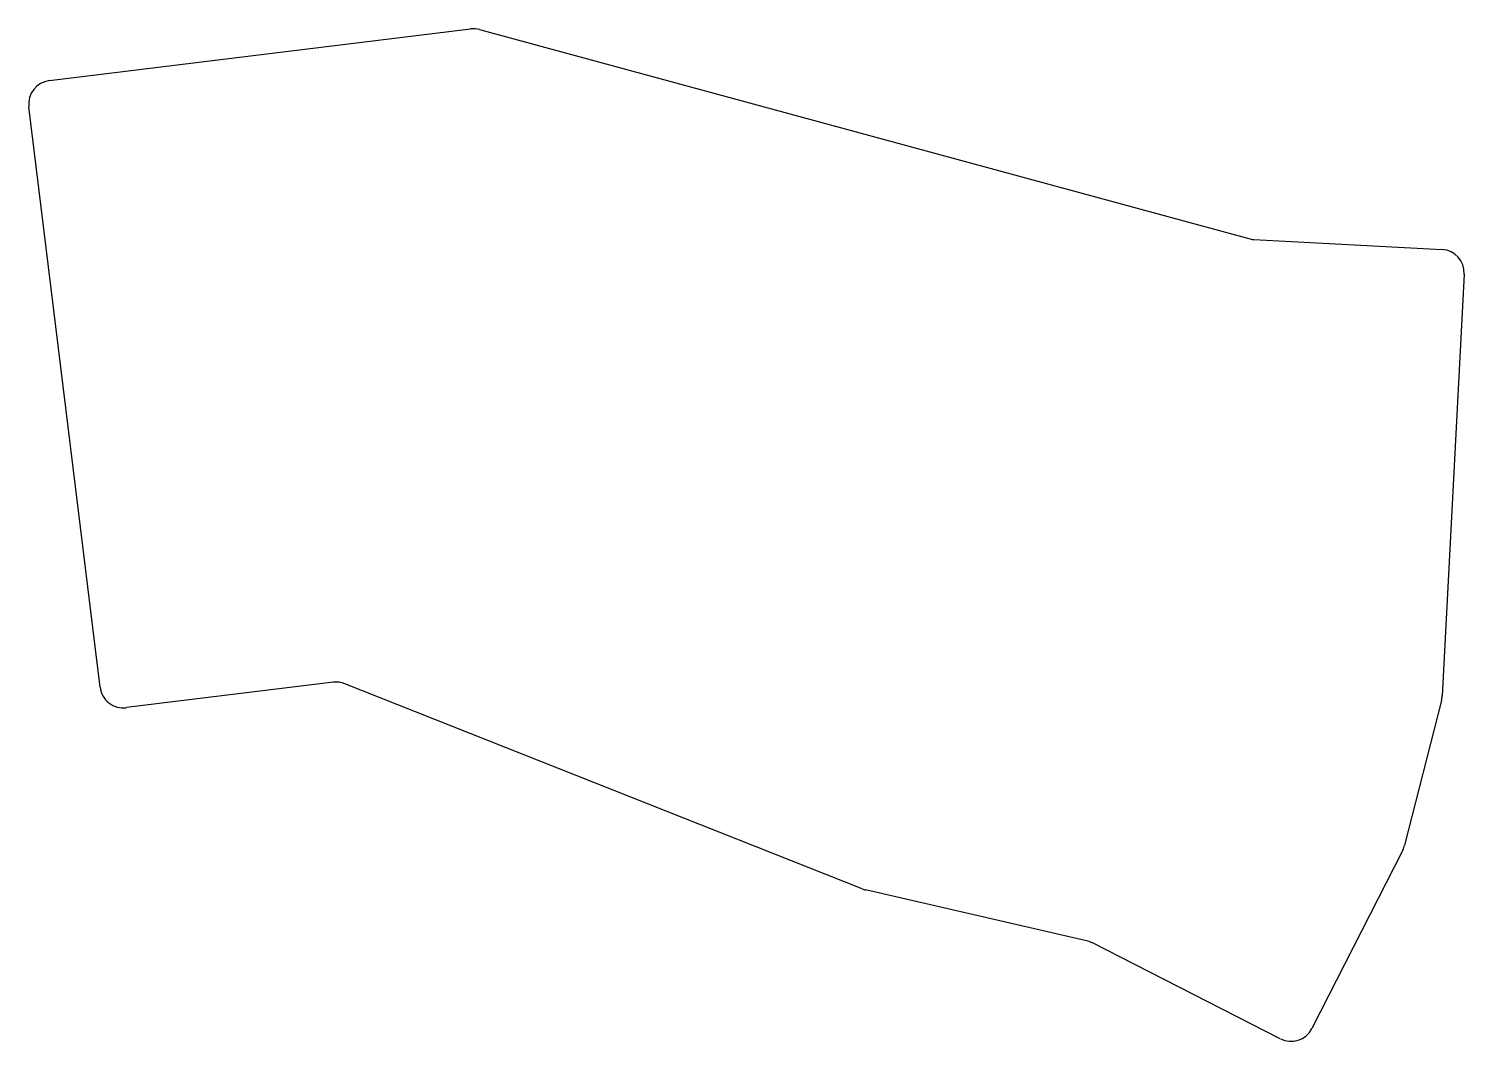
# Model space of a CAD drawing. Header units: millimetres. Extents: x 145 to 267, y -199 to -113.
import ezdxf

# ---------------------------------------------------------------- set-up
doc = ezdxf.new("R2010")
doc.units = ezdxf.units.MM

msp = doc.modelspace()

# ---------------------------------------------------------------- linework, layer by layer
for p, q in [((146.56, -117.19), (182.4, -112.79)), ((183.16, -112.85), (248.61, -130.64)), ((150.88, -168.8), (144.82, -119.42)), ((249.03, -130.71), (265.05, -131.55)), ((266.94, -133.65), (265.06, -169.53)), ((170.72, -168.38), (153.11, -170.54)), ((215.72, -185.96), (171.7, -168.51)), ((265, -169.92), (261.87, -182.25)), ((261.71, -182.66), (253.98, -197.83)), ((234.79, -190.37), (216.01, -186.05)), ((251.29, -198.71), (235.25, -190.53))]:
    msp.add_line(p, q)
for centre, start, end in [((182.64, -114.78), 74.7913, 97), ((146.8, -119.18), 97, 187), ((249.14, -128.71), 254.7913, 267), ((264.94, -133.55), 357, 87), ((170.96, -170.37), 68.3713, 97), ((152.86, -168.56), 187, 277), ((263.06, -169.42), 345.7432, 357), ((259.93, -181.76), 333, 345.7432), ((216.46, -184.1), 248.3713, 257.0616), ((234.34, -192.32), 63, 77.0616), ((252.2, -196.93), 243, 333)]:
    msp.add_arc(centre, 2, start, end)

doc.saveas('drawing.dxf')
